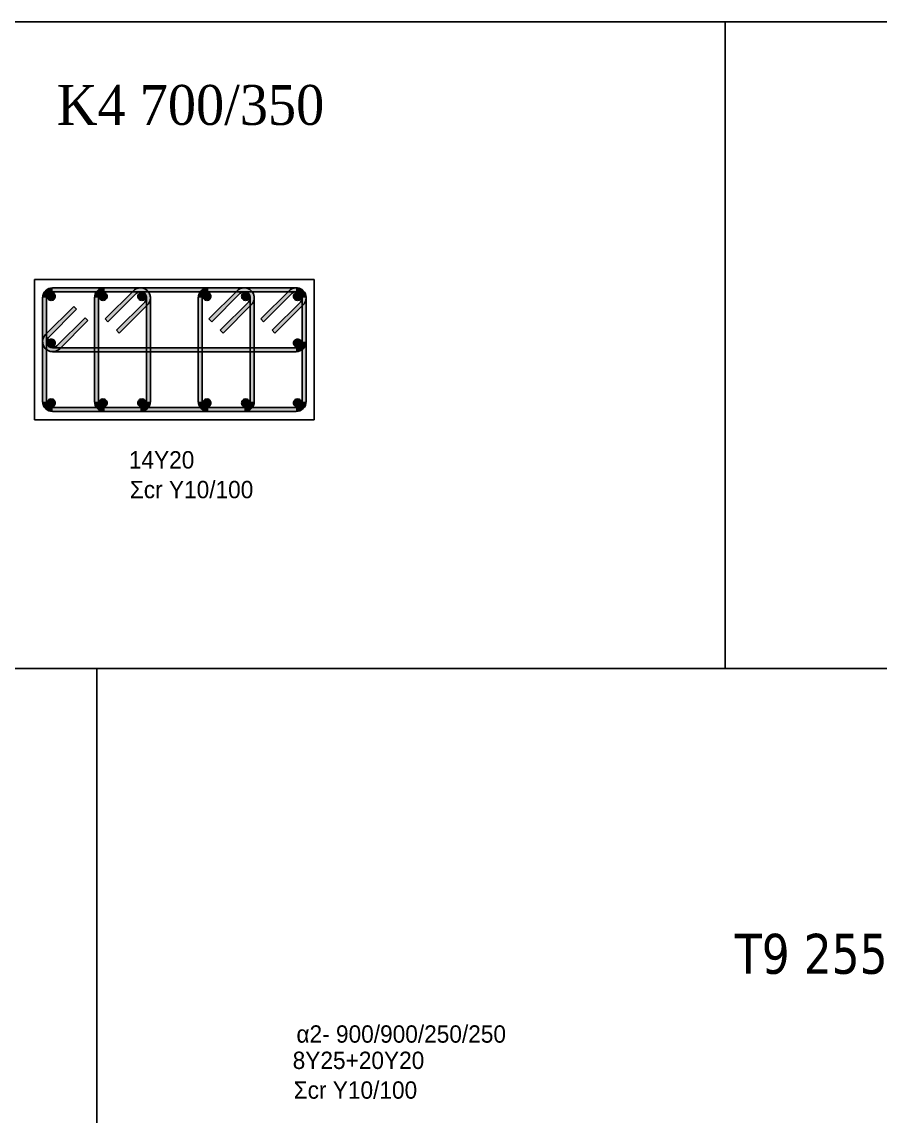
# Model space of a CAD drawing. Header units: millimetres. Extents: x -2171 to 1563, y -1758 to -1505.
# Drawn here: x -623.54 to -612.79, y -1603.96 to -1590.25 of the extents above; entities that cross this region are included whole.
import ezdxf

# ---------------------------------------------------------------- set-up
doc = ezdxf.new("R2010")
doc.units = ezdxf.units.MM
for name, color, linetype in [('-S_TEXT', 3, 'Continuous'), ('Col_Det', 7, 'Continuous'), ('Col_Det_4', 7, 'Continuous'), ('Col_Det_Fill', 7, 'Continuous'), ('Geo_Col_Pro_1', 7, 'Continuous'), ('pinakaki', 153, 'Continuous')]:
    doc.layers.add(name, color=color, linetype=linetype)
doc.styles.add('S1Arl22_b_934_161', font='arial.ttf', dxfattribs={"width": 0.933629, "height": 0.002175})
doc.styles.add('S1TmsNwRmn22_b_934_161', font='times.ttf', dxfattribs={"width": 0.933629, "height": 0.002175})
doc.styles.get("Standard").update_dxf_attribs({"font": 'tahoma.ttf'})

msp = doc.modelspace()

# ---------------------------------------------------------------- hatches: boundary and pattern name
at = {"layer": 'Col_Det_Fill'}
for color, points in [(252, [(-623.1583, -1593.6326), (-623.1583, -1593.5826, 0.4142136), (-623.2833, -1593.7076), (-623.2333, -1593.7076, -0.4142136)]), (252, [(-623.1583, -1593.6326), (-623.1583, -1593.5826, 0.4142136), (-623.2833, -1593.7076), (-623.2333, -1593.7076, -0.4142136)]), (252, [(-620.1083, -1593.6326), (-620.1083, -1593.5826), (-623.1583, -1593.5826), (-623.1583, -1593.6326)]), (252, [(-620.1083, -1593.6326), (-620.1083, -1593.5826), (-623.1583, -1593.5826), (-623.1583, -1593.6326)]), (252, [(-622.5083, -1593.6326), (-622.5083, -1593.5826, 0.4142136), (-622.6333, -1593.7076), (-622.5833, -1593.7076, -0.4142136)]), (252, [(-622.0583, -1593.6326), (-622.0583, -1593.5826), (-622.5083, -1593.5826), (-622.5083, -1593.6326)]), (252, [(-621.9833, -1593.7076), (-621.9333, -1593.7076, 0.6681786), (-622.1467, -1593.6192), (-622.1113, -1593.6546, -0.6681786)]), (252, [(-622.0053, -1593.7607), (-621.9699, -1593.796, 0.6681786), (-622.0583, -1593.5826), (-622.0583, -1593.6326, -0.6681786)]), (252, [(-621.2083, -1593.6326), (-621.2083, -1593.5826, 0.4142136), (-621.3333, -1593.7076), (-621.2833, -1593.7076, -0.4142136)]), (252, [(-620.7583, -1593.6326), (-620.7583, -1593.5826), (-621.2083, -1593.5826), (-621.2083, -1593.6326)]), (252, [(-620.6833, -1593.7076), (-620.6333, -1593.7076, 0.6681786), (-620.8467, -1593.6192), (-620.8113, -1593.6546, -0.6681786)]), (252, [(-620.7053, -1593.7607), (-620.6699, -1593.796, 0.6681786), (-620.7583, -1593.5826), (-620.7583, -1593.6326, -0.6681786)]), (252, [(-620.0333, -1593.7076), (-619.9833, -1593.7076, 0.6681786), (-620.1967, -1593.6192), (-620.1613, -1593.6546, -0.6681786)]), (252, [(-620.0553, -1593.7607), (-620.0199, -1593.796, 0.6681786), (-620.1083, -1593.5826), (-620.1083, -1593.6326, -0.6681786)]), (252, [(-620.0333, -1593.7076), (-619.9833, -1593.7076, 0.4142136), (-620.1083, -1593.5826), (-620.1083, -1593.6326, -0.4142136)]), (252, [(-623.2333, -1593.7076), (-623.2833, -1593.7076), (-623.2833, -1595.0076), (-623.2333, -1595.0076)]), (252, [(-623.2333, -1593.7076), (-623.2833, -1593.7076), (-623.2833, -1594.2576), (-623.2333, -1594.2576)]), (12, [(-623.126, -1593.69, 0.4142136), (-623.176, -1593.64, 0.4142136), (-623.226, -1593.69, 0.4142136), (-623.176, -1593.74, 0.4142136)]), (252, [(-622.5833, -1593.7076), (-622.6333, -1593.7076), (-622.6333, -1595.0076), (-622.5833, -1595.0076)]), (56, [(-622.476, -1593.69, 0.4142136), (-622.526, -1593.64, 0.4142136), (-622.576, -1593.69, 0.4142136), (-622.526, -1593.74, 0.4142136)]), (252, [(-622.1113, -1593.6546), (-622.1467, -1593.6192), (-622.5002, -1593.9728), (-622.4649, -1594.0082)]), (56, [(-621.9906, -1593.69, 0.4142136), (-622.0406, -1593.64, 0.4142136), (-622.0906, -1593.69, 0.4142136), (-622.0406, -1593.74, 0.4142136)]), (252, [(-621.9833, -1595.0076), (-621.9333, -1595.0076), (-621.9333, -1593.7076), (-621.9833, -1593.7076)]), (252, [(-621.2833, -1593.7076), (-621.3333, -1593.7076), (-621.3333, -1595.0076), (-621.2833, -1595.0076)]), (56, [(-621.176, -1593.69, 0.4142136), (-621.226, -1593.64, 0.4142136), (-621.276, -1593.69, 0.4142136), (-621.226, -1593.74, 0.4142136)]), (252, [(-620.8113, -1593.6546), (-620.8467, -1593.6192), (-621.2002, -1593.9728), (-621.1649, -1594.0082)]), (56, [(-620.6906, -1593.69, 0.4142136), (-620.7406, -1593.64, 0.4142136), (-620.7906, -1593.69, 0.4142136), (-620.7406, -1593.74, 0.4142136)]), (252, [(-620.6833, -1595.0076), (-620.6333, -1595.0076), (-620.6333, -1593.7076), (-620.6833, -1593.7076)]), (252, [(-620.1613, -1593.6546), (-620.1967, -1593.6192), (-620.5502, -1593.9728), (-620.5149, -1594.0082)]), (12, [(-620.0406, -1593.69, 0.4142136), (-620.0906, -1593.64, 0.4142136), (-620.1406, -1593.69, 0.4142136), (-620.0906, -1593.74, 0.4142136)]), (252, [(-620.0333, -1595.0076), (-619.9833, -1595.0076), (-619.9833, -1593.7076), (-620.0333, -1593.7076)]), (252, [(-620.0333, -1594.2576), (-619.9833, -1594.2576), (-619.9833, -1593.7076), (-620.0333, -1593.7076)]), (252, [(-622.8578, -1593.851), (-622.8931, -1593.8157), (-623.2467, -1594.1692), (-623.2113, -1594.2046)]), (252, [(-622.3588, -1594.1142), (-622.3235, -1594.1496), (-621.9699, -1593.796), (-622.0053, -1593.7607)]), (252, [(-621.0588, -1594.1142), (-621.0235, -1594.1496), (-620.6699, -1593.796), (-620.7053, -1593.7607)]), (252, [(-620.4088, -1594.1142), (-620.3735, -1594.1496), (-620.0199, -1593.796), (-620.0553, -1593.7607)]), (252, [(-623.1053, -1594.3107), (-623.0699, -1594.346), (-622.7164, -1593.9925), (-622.7517, -1593.9571)]), (252, [(-623.2113, -1594.2046), (-623.2467, -1594.1692, 0.6681786), (-623.1583, -1594.3826), (-623.1583, -1594.3326, -0.6681786)]), (252, [(-623.2333, -1594.2576), (-623.2833, -1594.2576, 0.6681786), (-623.0699, -1594.346), (-623.1053, -1594.3107, -0.6681786)]), (56, [(-623.126, -1594.2753, 0.4142136), (-623.176, -1594.2253, 0.4142136), (-623.226, -1594.2753, 0.4142136), (-623.176, -1594.3253, 0.4142136)]), (56, [(-620.0406, -1594.2753, 0.4142136), (-620.0906, -1594.2253, 0.4142136), (-620.1406, -1594.2753, 0.4142136), (-620.0906, -1594.3253, 0.4142136)]), (252, [(-620.1083, -1594.3326), (-620.1083, -1594.3826, 0.4142136), (-619.9833, -1594.2576), (-620.0333, -1594.2576, -0.4142136)]), (252, [(-623.1583, -1594.3326), (-623.1583, -1594.3826), (-620.1083, -1594.3826), (-620.1083, -1594.3326)]), (252, [(-623.2333, -1595.0076), (-623.2833, -1595.0076, 0.4142136), (-623.1583, -1595.1326), (-623.1583, -1595.0826, -0.4142136)]), (12, [(-623.126, -1595.0253, 0.4142136), (-623.176, -1594.9753, 0.4142136), (-623.226, -1595.0253, 0.4142136), (-623.176, -1595.0753, 0.4142136)]), (252, [(-623.1583, -1595.0826), (-623.1583, -1595.1326), (-620.1083, -1595.1326), (-620.1083, -1595.0826)]), (252, [(-622.5833, -1595.0076), (-622.6333, -1595.0076, 0.4142136), (-622.5083, -1595.1326), (-622.5083, -1595.0826, -0.4142136)]), (56, [(-622.476, -1595.0253, 0.4142136), (-622.526, -1594.9753, 0.4142136), (-622.576, -1595.0253, 0.4142136), (-622.526, -1595.0753, 0.4142136)]), (252, [(-622.5083, -1595.0826), (-622.5083, -1595.1326), (-622.0583, -1595.1326), (-622.0583, -1595.0826)]), (56, [(-621.9906, -1595.0253, 0.4142136), (-622.0406, -1594.9753, 0.4142136), (-622.0906, -1595.0253, 0.4142136), (-622.0406, -1595.0753, 0.4142136)]), (252, [(-622.0583, -1595.0826), (-622.0583, -1595.1326, 0.4142136), (-621.9333, -1595.0076), (-621.9833, -1595.0076, -0.4142136)]), (252, [(-621.2833, -1595.0076), (-621.3333, -1595.0076, 0.4142136), (-621.2083, -1595.1326), (-621.2083, -1595.0826, -0.4142136)]), (56, [(-621.176, -1595.0253, 0.4142136), (-621.226, -1594.9753, 0.4142136), (-621.276, -1595.0253, 0.4142136), (-621.226, -1595.0753, 0.4142136)]), (252, [(-621.2083, -1595.0826), (-621.2083, -1595.1326), (-620.7583, -1595.1326), (-620.7583, -1595.0826)]), (56, [(-620.6906, -1595.0253, 0.4142136), (-620.7406, -1594.9753, 0.4142136), (-620.7906, -1595.0253, 0.4142136), (-620.7406, -1595.0753, 0.4142136)]), (252, [(-620.7583, -1595.0826), (-620.7583, -1595.1326, 0.4142136), (-620.6333, -1595.0076), (-620.6833, -1595.0076, -0.4142136)]), (12, [(-620.0406, -1595.0253, 0.4142136), (-620.0906, -1594.9753, 0.4142136), (-620.1406, -1595.0253, 0.4142136), (-620.0906, -1595.0753, 0.4142136)]), (252, [(-620.1083, -1595.0826), (-620.1083, -1595.1326, 0.4142136), (-619.9833, -1595.0076), (-620.0333, -1595.0076, -0.4142136)])]:
    msp.add_hatch(color=color, dxfattribs=at).paths.add_polyline_path(points)

# ---------------------------------------------------------------- linework, layer by layer
at = {"layer": '-S_TEXT', "ltscale": 5}
msp.add_lwpolyline([(-653.3053, -1590.2497), (-595.1578, -1590.2497), (-595.1578, -1630.2944), (-653.3053, -1630.2944)], close=True, dxfattribs=at)
at = {"layer": 'Col_Det', "color": 7}
for points in [[(-619.8808, -1593.4801), (-623.3858, -1593.4801)], [(-623.3858, -1593.4801), (-623.3858, -1595.2351)], [(-620.1083, -1593.5826), (-623.1583, -1593.5826)], [(-620.1083, -1593.5826), (-623.1583, -1593.5826)], [(-622.0583, -1593.5826), (-622.5083, -1593.5826)], [(-620.7583, -1593.5826), (-621.2083, -1593.5826)], [(-619.8808, -1595.2351), (-619.8808, -1593.4801)], [(-623.2833, -1593.7076), (-623.2833, -1595.0076)], [(-623.2833, -1593.7076), (-623.2833, -1594.2576)], [(-623.2333, -1595.0076), (-623.2333, -1593.7076)], [(-623.2333, -1594.2576), (-623.2333, -1593.7076)], [(-623.1583, -1593.6326), (-620.1083, -1593.6326)], [(-623.1583, -1593.6326), (-620.1083, -1593.6326)], [(-622.6333, -1593.7076), (-622.6333, -1595.0076)], [(-622.5833, -1595.0076), (-622.5833, -1593.7076)], [(-622.5083, -1593.6326), (-622.0583, -1593.6326)], [(-622.1467, -1593.6192), (-622.5002, -1593.9728)], [(-622.4649, -1594.0082), (-622.1113, -1593.6546)], [(-621.9833, -1593.7076), (-621.9833, -1595.0076)], [(-621.9333, -1595.0076), (-621.9333, -1593.7076)], [(-621.3333, -1593.7076), (-621.3333, -1595.0076)], [(-621.2833, -1595.0076), (-621.2833, -1593.7076)], [(-621.2083, -1593.6326), (-620.7583, -1593.6326)], [(-620.8467, -1593.6192), (-621.2002, -1593.9728)], [(-621.1649, -1594.0082), (-620.8113, -1593.6546)], [(-620.6833, -1593.7076), (-620.6833, -1595.0076)], [(-620.6333, -1595.0076), (-620.6333, -1593.7076)], [(-620.1967, -1593.6192), (-620.5502, -1593.9728)], [(-620.5149, -1594.0082), (-620.1613, -1593.6546)], [(-620.0333, -1593.7076), (-620.0333, -1595.0076)], [(-620.0333, -1593.7076), (-620.0333, -1594.2576)], [(-619.9833, -1595.0076), (-619.9833, -1593.7076)], [(-619.9833, -1594.2576), (-619.9833, -1593.7076)], [(-622.8931, -1593.8157), (-623.2467, -1594.1692)], [(-623.2113, -1594.2046), (-622.8578, -1593.851)], [(-622.8578, -1593.851), (-622.8931, -1593.8157)], [(-622.0053, -1593.7607), (-622.3588, -1594.1142)], [(-622.3235, -1594.1496), (-621.9699, -1593.796)], [(-620.7053, -1593.7607), (-621.0588, -1594.1142)], [(-621.0235, -1594.1496), (-620.6699, -1593.796)], [(-620.0553, -1593.7607), (-620.4088, -1594.1142)], [(-620.3735, -1594.1496), (-620.0199, -1593.796)], [(-622.7517, -1593.9571), (-623.1053, -1594.3107)], [(-623.0699, -1594.346), (-622.7164, -1593.9925)], [(-622.7164, -1593.9925), (-622.7517, -1593.9571)], [(-622.5002, -1593.9728), (-622.4649, -1594.0082)], [(-621.2002, -1593.9728), (-621.1649, -1594.0082)], [(-620.5502, -1593.9728), (-620.5149, -1594.0082)], [(-622.3588, -1594.1142), (-622.3235, -1594.1496)], [(-621.0588, -1594.1142), (-621.0235, -1594.1496)], [(-620.4088, -1594.1142), (-620.3735, -1594.1496)], [(-620.1083, -1594.3326), (-623.1583, -1594.3326)], [(-623.1583, -1594.3826), (-620.1083, -1594.3826)], [(-620.1083, -1595.0826), (-623.1583, -1595.0826)], [(-622.0583, -1595.0826), (-622.5083, -1595.0826)], [(-620.7583, -1595.0826), (-621.2083, -1595.0826)], [(-623.1583, -1595.1326), (-620.1083, -1595.1326)], [(-622.5083, -1595.1326), (-622.0583, -1595.1326)], [(-621.2083, -1595.1326), (-620.7583, -1595.1326)], [(-623.3858, -1595.2351), (-619.8808, -1595.2351)]]:
    msp.add_lwpolyline(points, dxfattribs=at)
for points in [[(-623.1583, -1593.5826, 0.4142136), (-623.2833, -1593.7076)], [(-623.1583, -1593.5826, 0.4142136), (-623.2833, -1593.7076)], [(-622.5083, -1593.5826, 0.4142136), (-622.6333, -1593.7076)], [(-621.9333, -1593.7076, 0.6681786), (-622.1467, -1593.6192)], [(-621.9699, -1593.796, 0.6681786), (-622.0583, -1593.5826)], [(-621.2083, -1593.5826, 0.4142136), (-621.3333, -1593.7076)], [(-620.6333, -1593.7076, 0.6681786), (-620.8467, -1593.6192)], [(-620.6699, -1593.796, 0.6681786), (-620.7583, -1593.5826)], [(-619.9833, -1593.7076, 0.6681786), (-620.1967, -1593.6192)], [(-620.0199, -1593.796, 0.6681786), (-620.1083, -1593.5826)], [(-619.9833, -1593.7076, 0.4142136), (-620.1083, -1593.5826)], [(-623.2333, -1593.7076, -0.4142136), (-623.1583, -1593.6326, -0.4142136)], [(-623.2333, -1593.7076, -0.4142136), (-623.1583, -1593.6326, -0.4142136)], [(-623.176, -1593.64, 0.4142136), (-623.226, -1593.69, 0.4142136)], [(-623.226, -1593.69, 0.4142136), (-623.176, -1593.74, 0.4142136)], [(-623.126, -1593.69, 0.4142136), (-623.176, -1593.64, 0.4142136)], [(-623.176, -1593.74, 0.4142136), (-623.126, -1593.69, 0.4142136)], [(-622.5833, -1593.7076, -0.4142136), (-622.5083, -1593.6326, -0.4142136)], [(-622.526, -1593.64, 0.4142136), (-622.576, -1593.69, 0.4142136)], [(-622.576, -1593.69, 0.4142136), (-622.526, -1593.74, 0.4142136)], [(-622.476, -1593.69, 0.4142136), (-622.526, -1593.64, 0.4142136)], [(-622.526, -1593.74, 0.4142136), (-622.476, -1593.69, 0.4142136)], [(-622.1113, -1593.6546, -0.6681786), (-621.9833, -1593.7076, -0.6681786)], [(-622.0406, -1593.64, 0.4142136), (-622.0906, -1593.69, 0.4142136)], [(-622.0906, -1593.69, 0.4142136), (-622.0406, -1593.74, 0.4142136)], [(-622.0583, -1593.6326, -0.6681786), (-622.0053, -1593.7607, -0.6681786)], [(-621.9906, -1593.69, 0.4142136), (-622.0406, -1593.64, 0.4142136)], [(-622.0406, -1593.74, 0.4142136), (-621.9906, -1593.69, 0.4142136)], [(-621.2833, -1593.7076, -0.4142136), (-621.2083, -1593.6326, -0.4142136)], [(-621.226, -1593.64, 0.4142136), (-621.276, -1593.69, 0.4142136)], [(-621.276, -1593.69, 0.4142136), (-621.226, -1593.74, 0.4142136)], [(-621.176, -1593.69, 0.4142136), (-621.226, -1593.64, 0.4142136)], [(-621.226, -1593.74, 0.4142136), (-621.176, -1593.69, 0.4142136)], [(-620.8113, -1593.6546, -0.6681786), (-620.6833, -1593.7076, -0.6681786)], [(-620.7406, -1593.64, 0.4142136), (-620.7906, -1593.69, 0.4142136)], [(-620.7906, -1593.69, 0.4142136), (-620.7406, -1593.74, 0.4142136)], [(-620.7583, -1593.6326, -0.6681786), (-620.7053, -1593.7607, -0.6681786)], [(-620.6906, -1593.69, 0.4142136), (-620.7406, -1593.64, 0.4142136)], [(-620.7406, -1593.74, 0.4142136), (-620.6906, -1593.69, 0.4142136)], [(-620.1613, -1593.6546, -0.6681786), (-620.0333, -1593.7076, -0.6681786)], [(-620.0906, -1593.64, 0.4142136), (-620.1406, -1593.69, 0.4142136)], [(-620.1406, -1593.69, 0.4142136), (-620.0906, -1593.74, 0.4142136)], [(-620.1083, -1593.6326, -0.6681786), (-620.0553, -1593.7607, -0.6681786)], [(-620.1083, -1593.6326, -0.4142136), (-620.0333, -1593.7076, -0.4142136)], [(-620.0406, -1593.69, 0.4142136), (-620.0906, -1593.64, 0.4142136)], [(-620.0906, -1593.74, 0.4142136), (-620.0406, -1593.69, 0.4142136)], [(-623.2467, -1594.1692, 0.6681786), (-623.1583, -1594.3826)], [(-623.2833, -1594.2576, 0.6681786), (-623.0699, -1594.346)], [(-623.1583, -1594.3326, -0.6681786), (-623.2113, -1594.2046, -0.6681786)], [(-623.1053, -1594.3107, -0.6681786), (-623.2333, -1594.2576, -0.6681786)], [(-623.176, -1594.2253, 0.4142136), (-623.226, -1594.2753, 0.4142136)], [(-623.126, -1594.2753, 0.4142136), (-623.176, -1594.2253, 0.4142136)], [(-620.0906, -1594.2253, 0.4142136), (-620.1406, -1594.2753, 0.4142136)], [(-620.1083, -1594.3826, 0.4142136), (-619.9833, -1594.2576)], [(-620.0333, -1594.2576, -0.4142136), (-620.1083, -1594.3326, -0.4142136)], [(-620.0406, -1594.2753, 0.4142136), (-620.0906, -1594.2253, 0.4142136)], [(-623.226, -1594.2753, 0.4142136), (-623.176, -1594.3253, 0.4142136)], [(-623.176, -1594.3253, 0.4142136), (-623.126, -1594.2753, 0.4142136)], [(-620.1406, -1594.2753, 0.4142136), (-620.0906, -1594.3253, 0.4142136)], [(-620.0906, -1594.3253, 0.4142136), (-620.0406, -1594.2753, 0.4142136)], [(-623.2833, -1595.0076, 0.4142136), (-623.1583, -1595.1326)], [(-623.1583, -1595.0826, -0.4142136), (-623.2333, -1595.0076, -0.4142136)], [(-623.176, -1594.9753, 0.4142136), (-623.226, -1595.0253, 0.4142136)], [(-623.226, -1595.0253, 0.4142136), (-623.176, -1595.0753, 0.4142136)], [(-623.126, -1595.0253, 0.4142136), (-623.176, -1594.9753, 0.4142136)], [(-623.176, -1595.0753, 0.4142136), (-623.126, -1595.0253, 0.4142136)], [(-622.6333, -1595.0076, 0.4142136), (-622.5083, -1595.1326)], [(-622.5083, -1595.0826, -0.4142136), (-622.5833, -1595.0076, -0.4142136)], [(-622.526, -1594.9753, 0.4142136), (-622.576, -1595.0253, 0.4142136)], [(-622.576, -1595.0253, 0.4142136), (-622.526, -1595.0753, 0.4142136)], [(-622.476, -1595.0253, 0.4142136), (-622.526, -1594.9753, 0.4142136)], [(-622.526, -1595.0753, 0.4142136), (-622.476, -1595.0253, 0.4142136)], [(-622.0406, -1594.9753, 0.4142136), (-622.0906, -1595.0253, 0.4142136)], [(-622.0906, -1595.0253, 0.4142136), (-622.0406, -1595.0753, 0.4142136)], [(-622.0583, -1595.1326, 0.4142136), (-621.9333, -1595.0076)], [(-621.9833, -1595.0076, -0.4142136), (-622.0583, -1595.0826, -0.4142136)], [(-621.9906, -1595.0253, 0.4142136), (-622.0406, -1594.9753, 0.4142136)], [(-622.0406, -1595.0753, 0.4142136), (-621.9906, -1595.0253, 0.4142136)], [(-621.3333, -1595.0076, 0.4142136), (-621.2083, -1595.1326)], [(-621.2083, -1595.0826, -0.4142136), (-621.2833, -1595.0076, -0.4142136)], [(-621.226, -1594.9753, 0.4142136), (-621.276, -1595.0253, 0.4142136)], [(-621.276, -1595.0253, 0.4142136), (-621.226, -1595.0753, 0.4142136)], [(-621.176, -1595.0253, 0.4142136), (-621.226, -1594.9753, 0.4142136)], [(-621.226, -1595.0753, 0.4142136), (-621.176, -1595.0253, 0.4142136)], [(-620.7406, -1594.9753, 0.4142136), (-620.7906, -1595.0253, 0.4142136)], [(-620.7906, -1595.0253, 0.4142136), (-620.7406, -1595.0753, 0.4142136)], [(-620.7583, -1595.1326, 0.4142136), (-620.6333, -1595.0076)], [(-620.6833, -1595.0076, -0.4142136), (-620.7583, -1595.0826, -0.4142136)], [(-620.6906, -1595.0253, 0.4142136), (-620.7406, -1594.9753, 0.4142136)], [(-620.7406, -1595.0753, 0.4142136), (-620.6906, -1595.0253, 0.4142136)], [(-620.0906, -1594.9753, 0.4142136), (-620.1406, -1595.0253, 0.4142136)], [(-620.1406, -1595.0253, 0.4142136), (-620.0906, -1595.0753, 0.4142136)], [(-620.1083, -1595.1326, 0.4142136), (-619.9833, -1595.0076)], [(-620.0333, -1595.0076, -0.4142136), (-620.1083, -1595.0826, -0.4142136)], [(-620.0406, -1595.0253, 0.4142136), (-620.0906, -1594.9753, 0.4142136)], [(-620.0906, -1595.0753, 0.4142136), (-620.0406, -1595.0253, 0.4142136)]]:
    msp.add_lwpolyline(points, format="xyb", dxfattribs=at)
at = {"layer": 'Geo_Col_Pro_1', "color": 4, "linetype": 'Continuous', "ltscale": 0.5}
for p, q in [((-614.7335, -1590.2497), (-614.7335, -1598.3514)), ((-653.3053, -1598.3514), (-595.1578, -1598.3514)), ((-622.606, -1598.3514), (-622.606, -1630.2944))]:
    msp.add_line(p, q, dxfattribs=at)

# ---------------------------------------------------------------- texts
at = {"layer": 'Col_Det', "color": 7, "style": 'S1Arl22_b_934_161', "width": 0.933629}
for s, p in [('14Y20', (-622.2035, -1595.847)), ('Σcr Y10/100', (-622.1917, -1596.2195)), (' α2- 900/900/250/250', (-620.1827, -1603.0426, 32.25)), ('8Y25+20Y20', (-620.1513, -1603.3722, 32.25)), ('Σcr Y10/100', (-620.1394, -1603.7447, 32.25))]:
    msp.add_text(s, height=0.2175, dxfattribs=at).set_placement(p)
at = {"layer": 'Col_Det_4', "color": 1, "style": 'S1TmsNwRmn22_b_934_161', "width": 0.933629}
msp.add_text('K4 700/350', height=0.5, dxfattribs=at).set_placement((-623.1052, -1591.5404))
at = {"layer": 'pinakaki', "color": 1, "width": 0.933629}
msp.add_text(' Τ9 2550/250 ', height=0.5, dxfattribs=at).set_placement((-614.7873, -1602.1783))

doc.saveas('drawing.dxf')
